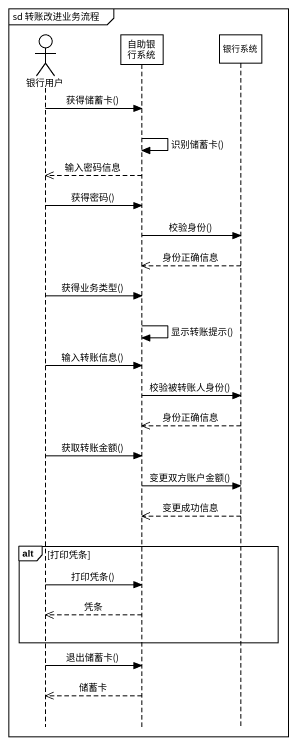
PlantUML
@startuml
mainframe sd 转账改进业务流程
hide footbox
actor 银行用户
participant 自助银行系统
participant 银行系统

银行用户 -> 自助银行系统 : 获得储蓄卡()
自助银行系统 -> 自助银行系统 : 识别储蓄卡()
自助银行系统 -->> 银行用户 : 输入密码信息
银行用户 -> 自助银行系统 : 获得密码()
自助银行系统 -> 银行系统 : 校验身份()
银行系统 -->> 自助银行系统 : 身份正确信息
银行用户 -> 自助银行系统 : 获得业务类型()
自助银行系统 -> 自助银行系统 : 显示转账提示()
银行用户 -> 自助银行系统 : 输入转账信息()
自助银行系统 -> 银行系统 : 校验被转账人身份()
银行系统 -->> 自助银行系统 : 身份正确信息
银行用户 -> 自助银行系统 : 获取转账金额()
自助银行系统 -> 银行系统 : 变更双方账户金额()
银行系统 -->> 自助银行系统 : 变更成功信息
alt 打印凭条
  银行用户 -> 自助银行系统 : 打印凭条()
  自助银行系统 -->> 银行用户 : 凭条
end
银行用户 -> 自助银行系统 : 退出储蓄卡()
自助银行系统 -->> 银行用户 : 储蓄卡
@enduml
